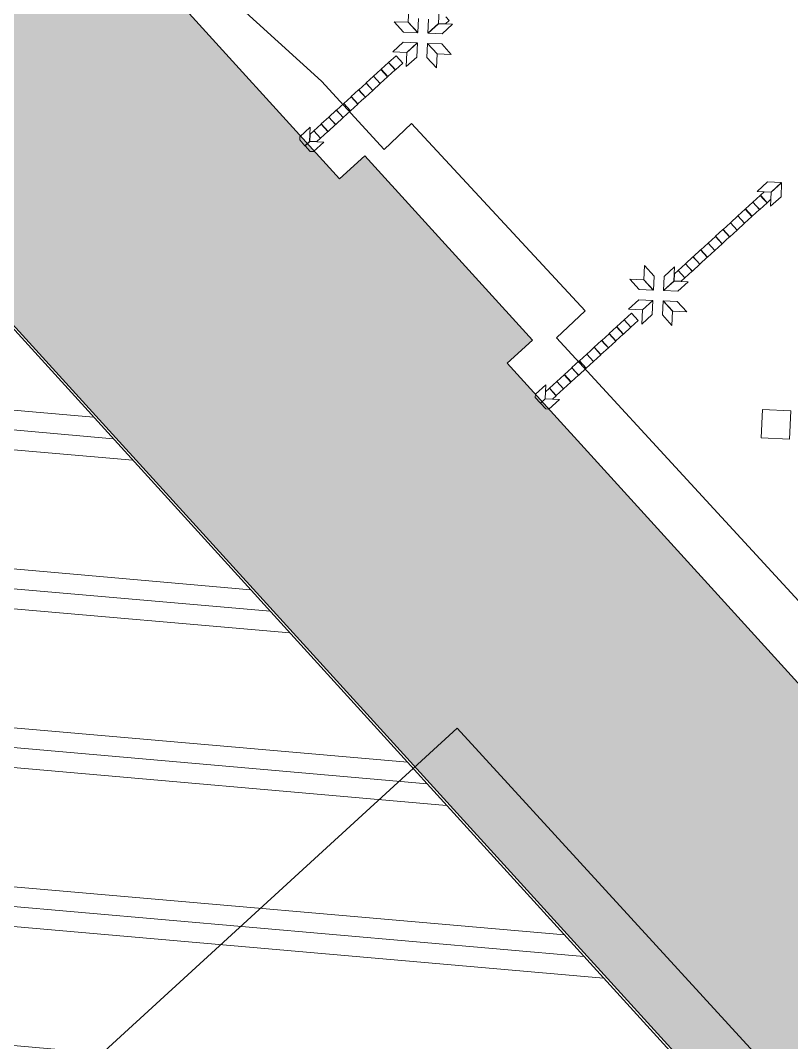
# Model space of a CAD drawing. Header units: inches. Extents: x 733725 to 1472938, y 4017711 to 8040520.
# Drawn here: x 734896.25 to 734927.18, y 4018762.06 to 4018803.07 of the extents above; entities that cross this region are included whole.
import ezdxf

# ---------------------------------------------------------------- set-up
doc = ezdxf.new("R2010")
doc.units = ezdxf.units.IN
doc.header["$MEASUREMENT"] = 0
for name, color, linetype, lineweight in [('H-HARAM2', 123, 'Continuous', 5), ('H-HARAM3', 123, 'Continuous', 5), ('H-MAFSALL', 31, 'Continuous', 13), ('VAZE-MOJOOD-IN', 252, 'Continuous', 0)]:
    doc.layers.add(name, color=color, linetype=linetype, lineweight=lineweight)
pattern_1 = [(354.99999998, (-0.961, 0.33), (0.553438968, 6.325836333), []), (354.99999998, (-0.892, 1.121), (0.553438968, 6.325836333), []), (354.99999998, (-0.823, 1.9117), (0.553438968, 6.325836333), [])]

msp = doc.modelspace()

# ---------------------------------------------------------------- hatches: boundary and pattern name
at = {"layer": 'H-HARAM2'}
h = msp.add_hatch(dxfattribs=at)
h.set_pattern_fill('PLAST', color=256, angle=-5, style=0)
h.set_pattern_definition(pattern_1)
h.paths.add_polyline_path([(735019.794, 4018741.325), (735014.551, 4018747.093), (735021.543, 4018753.45), (735004.057, 4018772.622), (734995.439, 4018782.162), (734988.285, 4018775.925), (734978.858, 4018786.294), (734935.662, 4018747.023), (734889.067, 4018798.274), (734873.228, 4018783.874), (734895.625, 4018759.239), (734882.53, 4018747.335), (734882.352, 4018747.308), (734874.34, 4018740.024), (734916.809, 4018693.311), (734911.616, 4018688.589), (734926.129, 4018672.625, 0.071252), (734927.376, 4018671.686), (734951.519, 4018693.635), (734958.677, 4018685.761)])
h = msp.add_hatch(dxfattribs=at)
h.set_pattern_fill('PLAST', color=256, angle=-5, style=0)
h.set_pattern_definition(pattern_1)
h.paths.add_polyline_path([(735019.794, 4018741.325), (735014.551, 4018747.093), (735021.543, 4018753.45), (735004.057, 4018772.622), (734995.439, 4018782.162), (734988.285, 4018775.925), (734978.858, 4018786.294), (734935.662, 4018747.023), (734889.067, 4018798.274), (734873.228, 4018783.874), (734895.625, 4018759.239), (734882.53, 4018747.335), (734882.352, 4018747.308), (734874.34, 4018740.024), (734916.809, 4018693.311), (734911.616, 4018688.589), (734926.129, 4018672.625, 0.071252), (734927.376, 4018671.686), (734951.519, 4018693.635), (734958.677, 4018685.761)])
at = {"layer": 'H-HARAM3'}
h = msp.add_hatch(color=256, dxfattribs=at)
h.paths.add_polyline_path([(734968.945, 4018904.57), (734970.969, 4018906.602), (734971.867, 4018905.737), (734973.578, 4018907.283), (734973.489, 4018907.38), (734973.506, 4018907.734), (734972.712, 4018908.607), (734972.812, 4018910.704), (734974.365, 4018912.117), (734976.463, 4018912.017), (734977.257, 4018911.143), (734977.61, 4018911.127), (734977.698, 4018911.029), (734979.304, 4018912.489), (734977.921, 4018914.01), (734980.191, 4018916.143), (735001.122, 4018893.12), (735002.874, 4018894.713), (735010.473, 4018886.354), (735008.722, 4018884.761), (735028.454, 4018863.056), (735048.071, 4018880.89), (735063.581, 4018863.83), (735004.903, 4018810.484), (735014.588, 4018799.831), (735011.331, 4018796.869), (734988.511, 4018776.123), (734978.826, 4018786.776), (734935.481, 4018747.37), (734870.425, 4018818.928), (734879.573, 4018827.244), (734878.38, 4018828.556), (734957.805, 4018900.702), (734963.758, 4018902.485), (734968.84, 4018904.697)])
h.paths.add_polyline_path([(734888.935, 4018827.611), (734888.538, 4018819.278), (734909.051, 4018796.714), (734910.063, 4018797.634), (734916.789, 4018790.236), (734915.777, 4018789.316), (734936.29, 4018766.753), (734944.623, 4018766.356), (734981.613, 4018799.985), (734980.02, 4018801.737), (734989.638, 4018810.48), (734991.23, 4018808.728), (735028.22, 4018842.357), (735028.617, 4018850.69), (735008.103, 4018873.253), (735007.091, 4018872.333), (735000.365, 4018879.731), (735001.377, 4018880.651), (734980.864, 4018903.215), (734972.531, 4018903.612), (734935.541, 4018869.983), (734937.134, 4018868.231), (734927.517, 4018859.488), (734925.924, 4018861.239)], flags=16)
h = msp.add_hatch(color=256, dxfattribs=at)
h.paths.add_polyline_path([(734968.945, 4018904.57), (734970.969, 4018906.602), (734971.867, 4018905.737), (734973.578, 4018907.283), (734973.489, 4018907.38), (734973.506, 4018907.734), (734972.712, 4018908.607), (734972.812, 4018910.704), (734974.365, 4018912.117), (734976.463, 4018912.017), (734977.257, 4018911.143), (734977.61, 4018911.127), (734977.698, 4018911.029), (734979.304, 4018912.489), (734977.921, 4018914.01), (734980.191, 4018916.143), (735001.122, 4018893.12), (735002.874, 4018894.713), (735010.473, 4018886.354), (735008.722, 4018884.761), (735028.454, 4018863.056), (735048.071, 4018880.89), (735063.581, 4018863.83), (735004.903, 4018810.484), (735014.588, 4018799.831), (735011.331, 4018796.869), (734988.511, 4018776.123), (734978.826, 4018786.776), (734935.481, 4018747.37), (734870.425, 4018818.928), (734879.573, 4018827.244), (734878.38, 4018828.556), (734957.805, 4018900.702), (734963.758, 4018902.485), (734968.84, 4018904.697)])
h.paths.add_polyline_path([(734888.935, 4018827.611), (734888.538, 4018819.278), (734909.051, 4018796.714), (734910.063, 4018797.634), (734916.789, 4018790.236), (734915.777, 4018789.316), (734936.29, 4018766.753), (734944.623, 4018766.356), (734981.613, 4018799.985), (734980.02, 4018801.737), (734989.638, 4018810.48), (734991.23, 4018808.728), (735028.22, 4018842.357), (735028.617, 4018850.69), (735008.103, 4018873.253), (735007.091, 4018872.333), (735000.365, 4018879.731), (735001.377, 4018880.651), (734980.864, 4018903.215), (734972.531, 4018903.612), (734935.541, 4018869.983), (734937.134, 4018868.231), (734927.517, 4018859.488), (734925.924, 4018861.239)], flags=16)
at = {"layer": 'H-MAFSALL'}
h = msp.add_hatch(dxfattribs=at)
h.set_pattern_fill('ANGLE', color=256, scale=0.3, angle=45, style=0)
h.set_pattern_definition([(44.999999983, (-0.0012, 0.0002), (-1.4817422595, 1.4817422604), [1.524, -0.5715]), (134.999999983, (-0.0012, 0.0002), (-1.4817422604, -1.4817422595), [1.524, -0.5715])])
edge = h.paths.add_edge_path(flags=16)
edge.add_arc((734483.445, 4019138.19), 8, -50, 310)
edge = h.paths.add_edge_path(flags=16)
edge.add_arc((735041.69, 4018744.78), 5, 130, 310)
edge.add_arc((735041.69, 4018744.78), 5, -50, 130)
edge = h.paths.add_edge_path(flags=16)
edge.add_arc((734929.449, 4018650.032), 10, 307.1029, 310)
edge.add_line((734935.877, 4018642.372), (734935.481, 4018642.057))
edge = h.paths.add_edge_path(flags=16)
edge.add_arc((734448.304, 4018988.959), 5, -50, 310)
edge = h.paths.add_edge_path(flags=16)
edge.add_arc((734929.449, 4018650.032), 10, -50, 310)
edge = h.paths.add_edge_path()
edge.add_line((734470.495, 4018819.804), (734535.003, 4018852.189))
edge.add_line((734535.003, 4018852.189), (734535.003, 4018852.189))
edge.add_line((734535.003, 4018852.189), (734572.914, 4018810.916))
edge.add_arc((734615.714, 4018815.067), 43, 185.5397, 259.5981)
edge.add_line((734607.95, 4018772.774), (734656.259, 4018720.181))
edge.add_line((734656.259, 4018720.181), (734681.017, 4018702.881))
edge.add_line((734681.017, 4018702.881), (734689.467, 4018687.669))
edge.add_line((734689.467, 4018687.669), (734694.857, 4018680.12))
edge.add_line((734694.857, 4018680.12), (734719.321, 4018651.346))
edge.add_line((734719.321, 4018651.346), (734735.321, 4018631.946))
edge.add_line((734735.321, 4018631.946), (734738.811, 4018624.304))
edge.add_line((734738.811, 4018624.304), (734748.26, 4018603.512))
edge.add_line((734748.26, 4018603.512), (734747.516, 4018601.656))
edge.add_arc((734785.506, 4018511.871), 97.491, 107.72929, 112.93457, ccw=False)
edge.add_arc((734656.551, 4018541.881), 117.492, 25.08126, 32.34036, ccw=False)
edge.add_line((734762.964, 4018591.686), (734809.18, 4018581.942))
edge.add_line((734809.18, 4018581.942), (734866.219, 4018571.729))
edge.add_line((734866.219, 4018571.729), (734867.898, 4018578.513))
edge.add_line((734867.898, 4018578.513), (734907.725, 4018615.005))
edge.add_line((734907.725, 4018615.005), (734912.431, 4018609.829))
edge.add_line((734912.431, 4018609.829), (734975.64, 4018667.103))
edge.add_line((734975.64, 4018667.103), (734970.981, 4018672.229))
edge.add_line((734970.981, 4018672.229), (735032.04, 4018727.74))
edge.add_line((735032.04, 4018727.74), (735037.306, 4018722.006))
edge.add_line((735037.306, 4018722.006), (735052.413, 4018735.663))
edge.add_line((735052.413, 4018735.663), (735059.338, 4018741.922))
edge.add_line((735059.338, 4018741.922), (735066.401, 4018748.341))
edge.add_line((735066.401, 4018748.341), (735061.106, 4018754.165))
edge.add_line((735061.106, 4018754.165), (735117.118, 4018805.091))
edge.add_line((735117.118, 4018805.091), (735104.817, 4018818.622))
edge.add_line((735104.817, 4018818.622), (734958.677, 4018685.762))
edge.add_line((734958.677, 4018685.762), (734951.519, 4018693.635))
edge.add_line((734951.519, 4018693.635), (734933.872, 4018677.591))
edge.add_line((734933.872, 4018677.591), (734905.385, 4018651.693))
edge.add_line((734905.385, 4018651.693), (734888.108, 4018635.985))
edge.add_line((734888.108, 4018635.985), (734892.767, 4018630.86))
edge.add_line((734892.767, 4018630.86), (734854.667, 4018596.221))
edge.add_line((734854.667, 4018596.221), (734784.293, 4018608.823))
edge.add_arc((734788.7, 4018633.431), 25, 217.1653, 259.8479, ccw=False)
edge.add_line((734768.777, 4018618.328), (734704.047, 4018703.715))
edge.add_line((734704.047, 4018703.715), (734708.534, 4018710.947))
edge.add_line((734708.534, 4018710.947), (734700.207, 4018716.114))
edge.add_line((734700.207, 4018716.114), (734704.039, 4018722.289))
edge.add_line((734704.039, 4018722.289), (734698.091, 4018725.98))
edge.add_line((734698.091, 4018725.98), (734702.273, 4018732.721))
edge.add_line((734702.273, 4018732.721), (734702.336, 4018732.679))
edge.add_arc((734708.117, 4018741.415), 10.475, 236.5024, 314.0512)
edge.add_line((734715.401, 4018733.886), (734717.159, 4018735.485))
edge.add_line((734717.159, 4018735.485), (734722.231, 4018740.095))
edge.add_line((734722.231, 4018740.095), (734720.065, 4018742.478))
edge.add_line((734720.065, 4018742.478), (734726.132, 4018747.994))
edge.add_line((734726.132, 4018747.994), (734719.41, 4018755.387))
edge.add_line((734719.41, 4018755.387), (734713.218, 4018749.758))
edge.add_line((734713.218, 4018749.758), (734710.291, 4018752.978))
edge.add_line((734710.291, 4018752.978), (734716.483, 4018758.607))
edge.add_line((734716.483, 4018758.607), (734709.759, 4018766.003))
edge.add_line((734709.759, 4018766.003), (734703.567, 4018760.373))
edge.add_line((734703.567, 4018760.373), (734700.64, 4018763.593))
edge.add_line((734700.64, 4018763.593), (734706.832, 4018769.222))
edge.add_line((734706.832, 4018769.222), (734700.111, 4018776.616))
edge.add_line((734700.111, 4018776.616), (734694.4, 4018771.424))
edge.add_line((734694.4, 4018771.424), (734692.234, 4018773.807))
edge.add_line((734692.234, 4018773.807), (734686.631, 4018768.713))
edge.add_line((734686.631, 4018768.713), (734683.931, 4018766.258))
edge.add_arc((734691.488, 4018755.604), 13.062, 125.3471, 234.1486)
edge.add_line((734683.838, 4018745.017), (734679.674, 4018738.306))
edge.add_line((734679.674, 4018738.306), (734673.726, 4018741.996))
edge.add_line((734673.726, 4018741.996), (734673.41, 4018741.491))
edge.add_line((734673.41, 4018741.491), (734673.274, 4018741.576))
edge.add_line((734673.274, 4018741.576), (734669.424, 4018735.372))
edge.add_line((734669.424, 4018735.372), (734662.891, 4018739.425))
edge.add_line((734662.891, 4018739.425), (734661.12, 4018740.524))
edge.add_line((734661.12, 4018740.524), (734662.269, 4018742.424))
edge.add_line((734662.269, 4018742.424), (734639.091, 4018767.919))
edge.add_line((734639.091, 4018767.919), (734644.863, 4018773.166))
edge.add_line((734644.863, 4018773.166), (734641.27, 4018777.117))
edge.add_line((734641.27, 4018777.117), (734635.499, 4018771.87))
edge.add_line((734635.499, 4018771.87), (734624.539, 4018783.924))
edge.add_line((734624.539, 4018783.924), (734623.801, 4018783.25))
edge.add_line((734623.801, 4018783.25), (734611.491, 4018796.79))
edge.add_line((734611.491, 4018796.79), (734615.969, 4018800.904))
edge.add_line((734615.969, 4018800.904), (734613.206, 4018803.943))
edge.add_line((734613.206, 4018803.943), (734611.359, 4018802.264))
edge.add_line((734611.359, 4018802.264), (734611.02, 4018802.637))
edge.add_line((734611.02, 4018802.637), (734608.08, 4018802.777))
edge.add_line((734608.08, 4018802.777), (734607.708, 4018802.438))
edge.add_line((734607.708, 4018802.438), (734600.959, 4018809.861))
edge.add_line((734600.959, 4018809.861), (734601.332, 4018810.2))
edge.add_line((734601.332, 4018810.2), (734601.471, 4018813.14))
edge.add_line((734601.471, 4018813.14), (734601.133, 4018813.512))
edge.add_line((734601.133, 4018813.512), (734602.98, 4018815.191))
edge.add_line((734602.98, 4018815.191), (734600.195, 4018818.254))
edge.add_line((734600.195, 4018818.254), (734595.696, 4018814.164))
edge.add_line((734595.696, 4018814.164), (734583.386, 4018827.704))
edge.add_line((734583.386, 4018827.704), (734584.128, 4018828.375))
edge.add_line((734584.128, 4018828.375), (734573.169, 4018840.43))
edge.add_line((734573.169, 4018840.43), (734578.94, 4018845.677))
edge.add_line((734578.94, 4018845.677), (734575.348, 4018849.628))
edge.add_line((734575.348, 4018849.628), (734569.576, 4018844.381))
edge.add_line((734569.576, 4018844.381), (734546.398, 4018869.875))
edge.add_line((734546.398, 4018869.875), (734544.397, 4018868.912))
edge.add_line((734544.397, 4018868.912), (734540.057, 4018877.668))
edge.add_line((734540.057, 4018877.668), (734546.599, 4018880.911))
edge.add_line((734546.599, 4018880.911), (734546.526, 4018881.057))
edge.add_line((734546.526, 4018881.057), (734547.06, 4018881.322))
edge.add_line((734547.06, 4018881.322), (734543.952, 4018887.593))
edge.add_line((734543.952, 4018887.593), (734551.028, 4018891.101))
edge.add_arc((734562.294, 4018897.711), 13.062, 210.4016, 319.2031)
edge.add_line((734572.182, 4018889.177), (734580.485, 4018896.725))
edge.add_line((734580.485, 4018896.725), (734578.319, 4018899.107))
edge.add_line((734578.319, 4018899.107), (734584.029, 4018904.299))
edge.add_line((734584.029, 4018904.299), (734577.183, 4018911.579))
edge.add_line((734577.183, 4018911.579), (734571.116, 4018906.063))
edge.add_line((734571.116, 4018906.063), (734568.189, 4018909.283))
edge.add_line((734568.189, 4018909.283), (734574.256, 4018914.799))
edge.add_line((734574.256, 4018914.799), (734567.532, 4018922.195))
edge.add_line((734567.532, 4018922.195), (734561.465, 4018916.679))
edge.add_line((734561.465, 4018916.679), (734558.538, 4018919.898))
edge.add_line((734558.538, 4018919.898), (734564.605, 4018925.414))
edge.add_line((734564.605, 4018925.414), (734558.008, 4018932.921))
edge.add_line((734558.008, 4018932.921), (734551.941, 4018927.405))
edge.add_line((734551.941, 4018927.405), (734549.774, 4018929.787))
edge.add_line((734549.774, 4018929.787), (734542.945, 4018923.578))
edge.add_arc((734549.637, 4018915.633), 10.388, 130.1084, 208.8482)
edge.add_line((734540.538, 4018910.621), (734533.43, 4018907.097))
edge.add_line((734533.43, 4018907.097), (734530.321, 4018913.369))
edge.add_line((734530.321, 4018913.369), (734523.81, 4018910.141))
edge.add_line((734523.81, 4018910.141), (734519.422, 4018918.991))
edge.add_line((734519.422, 4018918.991), (734518.414, 4018918.49))
edge.add_line((734518.414, 4018918.49), (734483.652, 4018963.612))
edge.add_line((734483.652, 4018963.612), (734466.216, 4018986.25))
edge.add_arc((734446.342, 4018986.524), 19.876, -0.7881, 95.2465)
edge.add_line((734444.525, 4019006.316), (734441.745, 4019010.015))
edge.add_arc((734457.733, 4019022.03), 20, 159.6381, 216.9245, ccw=False)
edge.add_line((734438.983, 4019028.989), (734449.624, 4019057.661))
edge.add_arc((734468.375, 4019050.702), 20, 132.2751, 159.6381, ccw=False)
edge.add_line((734454.921, 4019065.5), (734492.174, 4019099.369))
edge.add_line((734492.174, 4019099.369), (734492.352, 4019103.094))
edge.add_line((734492.352, 4019103.094), (734518.495, 4019128.91))
edge.add_line((734518.495, 4019128.91), (734515.932, 4019129.032))
edge.add_line((734515.932, 4019129.032), (734509.618, 4019135.985))
edge.add_line((734509.618, 4019135.985), (734510.13, 4019146.749))
edge.add_line((734510.13, 4019146.749), (734519.735, 4019155.04))
edge.add_line((734519.735, 4019155.04), (734521.152, 4019171.133))
edge.add_line((734521.152, 4019171.133), (734507.472, 4019199.486))
edge.add_line((734507.472, 4019199.486), (734476.686, 4019171.099))
edge.add_line((734476.686, 4019171.099), (734472.574, 4019167.308))
edge.add_line((734472.574, 4019167.308), (734466.913, 4019162.087))
edge.add_line((734466.913, 4019162.087), (734466.392, 4019149.251))
edge.add_line((734466.392, 4019149.251), (734473.058, 4019142.023))
edge.add_line((734473.058, 4019142.023), (734470.728, 4019136.003))
edge.add_line((734470.728, 4019136.003), (734468.209, 4019122.907))
edge.add_line((734468.209, 4019122.907), (734466.607, 4019104.847))
edge.add_line((734466.607, 4019104.847), (734464.67, 4019103.328))
edge.add_line((734464.67, 4019103.328), (734460.43, 4019099.47))
edge.add_line((734460.43, 4019099.47), (734439.912, 4019080.557))
edge.add_arc((734466.972, 4019051.099), 40, 132.5703, 159.9333)
edge.add_line((734429.4, 4019064.824), (734425.787, 4019054.932))
edge.add_arc((734492.611, 4019019.499), 75.638, 152.06563, 155.27115)
edge.add_line((734423.91, 4019051.14), (734418.436, 4019034.299))
edge.add_line((734418.436, 4019034.299), (734418.393, 4019032.833))
edge.add_arc((734464.107, 4019027.499), 46.024, 173.3446, 190.8662)
edge.add_arc((734458.101, 4019026.815), 40, 191.5252, 222.5703)
edge.add_line((734428.643, 4018999.755), (734431.55, 4018996.591))
edge.add_arc((734450.637, 4018990.594), 20.007, 162.5586, 282.582)
edge.add_line((734454.995, 4018971.068), (734472.935, 4018951.538))
edge.add_line((734472.935, 4018951.538), (734489.366, 4018933.651))
edge.add_line((734489.366, 4018933.651), (734498.083, 4018916.295))
edge.add_line((734498.083, 4018916.295), (734467.009, 4018900.695))
edge.add_line((734467.009, 4018900.695), (734457.734, 4018896.038))
edge.add_line((734457.734, 4018896.038), (734446.846, 4018890.572))
edge.add_line((734446.846, 4018890.572), (734436.474, 4018885.365))
edge.add_line((734436.474, 4018885.365), (734448.8, 4018875.981))
edge.add_line((734448.8, 4018875.981), (734461.775, 4018837.145))
edge.add_line((734461.775, 4018837.145), (734470.495, 4018819.804))

# ---------------------------------------------------------------- linework, layer by layer
at = {"layer": 'H-HARAM2'}
msp.add_lwpolyline([(734882.352, 4018747.308), (734874.34, 4018740.024), (734916.809, 4018693.311), (734911.616, 4018688.589), (734926.129, 4018672.625, 0.071252), (734927.376, 4018671.686), (734951.519, 4018693.635), (734958.677, 4018685.761), (735019.794, 4018741.325), (735019.794, 4018741.325), (735014.551, 4018747.093), (735021.543, 4018753.45), (735004.057, 4018772.622), (734995.439, 4018782.162), (734988.285, 4018775.925), (734978.858, 4018786.294), (734935.662, 4018747.023), (734889.067, 4018798.274), (734873.228, 4018783.874), (734895.625, 4018759.239), (734882.53, 4018747.335)], format="xyb", close=True, dxfattribs=at)
msp.add_lwpolyline([(734882.352, 4018747.308), (734874.34, 4018740.024), (734916.809, 4018693.311), (734911.616, 4018688.589), (734926.129, 4018672.625, 0.071252), (734927.376, 4018671.686), (734951.519, 4018693.635), (734958.677, 4018685.761), (735019.794, 4018741.325), (735019.794, 4018741.325), (735014.551, 4018747.093), (735021.543, 4018753.45), (735004.057, 4018772.622), (734995.439, 4018782.162), (734988.285, 4018775.925), (734978.858, 4018786.294), (734935.662, 4018747.023), (734889.067, 4018798.274), (734873.228, 4018783.874), (734895.625, 4018759.239), (734882.53, 4018747.335)], format="xyb", close=True, dxfattribs=at)
at = {"layer": 'H-HARAM3'}
for p, q in [((734911.806, 4018802.995), (734911.831, 4018803.56)), ((734911.806, 4018802.995), (734911.831, 4018803.56)), ((734913.014, 4018802.941), (734913.039, 4018803.507)), ((734913.014, 4018802.941), (734913.039, 4018803.507)), ((734911.238, 4018803.017), (734911.62, 4018802.6)), ((734911.803, 4018802.992), (734911.238, 4018803.017)), ((734911.803, 4018802.992), (734911.238, 4018803.017)), ((734911.238, 4018803.017), (734911.62, 4018802.6)), ((734912.185, 4018802.575), (734911.803, 4018802.992)), ((734912.185, 4018802.575), (734911.803, 4018802.992)), ((734912.188, 4018802.578), (734911.806, 4018802.995)), ((734912.188, 4018802.578), (734911.806, 4018802.995)), ((734912.213, 4018803.143), (734912.188, 4018802.578)), ((734912.213, 4018803.143), (734912.188, 4018802.578)), ((734912.621, 4018803.125), (734912.596, 4018802.56)), ((734912.621, 4018803.125), (734912.596, 4018802.56)), ((734913.018, 4018802.942), (734913.031, 4018803.225)), ((734913.018, 4018802.942), (734913.031, 4018803.225)), ((734913.45, 4018803.066), (734913.301, 4018802.93)), ((734913.45, 4018803.066), (734913.301, 4018802.93)), ((734913.315, 4018803.214), (734913.45, 4018803.066)), ((734913.315, 4018803.214), (734913.45, 4018803.066)), ((734911.62, 4018802.6), (734912.185, 4018802.575)), ((734911.62, 4018802.6), (734912.185, 4018802.575)), ((734912.596, 4018802.56), (734913.014, 4018802.941)), ((734912.596, 4018802.56), (734913.014, 4018802.941)), ((734912.599, 4018802.556), (734913.017, 4018802.938)), ((734912.599, 4018802.556), (734913.017, 4018802.938)), ((734913.164, 4018802.531), (734912.599, 4018802.556)), ((734913.164, 4018802.531), (734912.599, 4018802.556)), ((734913.017, 4018802.938), (734913.582, 4018802.913)), ((734913.017, 4018802.938), (734913.582, 4018802.913)), ((734913.301, 4018802.93), (734913.018, 4018802.942)), ((734913.301, 4018802.93), (734913.018, 4018802.942)), ((734913.582, 4018802.913), (734913.164, 4018802.531)), ((734913.582, 4018802.913), (734913.164, 4018802.531)), ((734911.184, 4018801.81), (734911.601, 4018802.192)), ((734911.184, 4018801.81), (734911.601, 4018802.192)), ((734911.601, 4018802.192), (734912.166, 4018802.166)), ((734911.601, 4018802.192), (734912.166, 4018802.166)), ((734912.166, 4018802.166), (734911.749, 4018801.785)), ((734912.166, 4018802.166), (734911.749, 4018801.785)), ((734912.169, 4018802.163), (734911.752, 4018801.781)), ((734912.169, 4018802.163), (734911.752, 4018801.781)), ((734912.144, 4018801.598), (734912.169, 4018802.163)), ((734912.144, 4018801.598), (734912.169, 4018802.163)), ((734912.553, 4018801.58), (734912.578, 4018802.145)), ((734912.553, 4018801.58), (734912.578, 4018802.145)), ((734912.578, 4018802.145), (734912.96, 4018801.728)), ((734912.578, 4018802.145), (734912.96, 4018801.728)), ((734913.146, 4018802.123), (734912.581, 4018802.148)), ((734912.581, 4018802.148), (734912.963, 4018801.731)), ((734912.581, 4018802.148), (734912.963, 4018801.731)), ((734913.146, 4018802.123), (734912.581, 4018802.148)), ((734911.749, 4018801.785), (734911.184, 4018801.81)), ((734911.749, 4018801.785), (734911.184, 4018801.81)), ((734911.752, 4018801.781), (734911.727, 4018801.216)), ((734911.752, 4018801.781), (734911.727, 4018801.216)), ((734912.96, 4018801.728), (734912.935, 4018801.163)), ((734912.96, 4018801.728), (734912.935, 4018801.163)), ((734912.963, 4018801.731), (734913.528, 4018801.705)), ((734912.963, 4018801.731), (734913.528, 4018801.705)), ((734913.528, 4018801.705), (734913.146, 4018802.123)), ((734913.528, 4018801.705), (734913.146, 4018802.123)), ((734910.719, 4018801.111), (734911.014, 4018801.381)), ((734910.719, 4018801.111), (734911.014, 4018801.381)), ((734911.014, 4018801.381), (734911.149, 4018801.233)), ((734911.014, 4018801.381), (734911.149, 4018801.233)), ((734911.018, 4018801.384), (734911.313, 4018801.654)), ((734911.018, 4018801.384), (734911.313, 4018801.654)), ((734911.153, 4018801.236), (734911.018, 4018801.384)), ((734911.153, 4018801.236), (734911.018, 4018801.384)), ((734911.583, 4018801.358), (734911.288, 4018801.088)), ((734911.583, 4018801.358), (734911.288, 4018801.088)), ((734911.313, 4018801.654), (734911.448, 4018801.506)), ((734911.313, 4018801.654), (734911.448, 4018801.506)), ((734911.448, 4018801.506), (734911.583, 4018801.358)), ((734911.448, 4018801.506), (734911.583, 4018801.358)), ((734911.727, 4018801.216), (734912.144, 4018801.598)), ((734911.727, 4018801.216), (734912.144, 4018801.598)), ((734912.935, 4018801.163), (734912.553, 4018801.58)), ((734912.935, 4018801.163), (734912.553, 4018801.58)), ((734910.413, 4018800.83), (734910.708, 4018801.1)), ((734910.413, 4018800.83), (734910.708, 4018801.1)), ((734910.708, 4018801.1), (734910.843, 4018800.953)), ((734910.708, 4018801.1), (734910.843, 4018800.953)), ((734910.854, 4018800.963), (734910.719, 4018801.111)), ((734910.854, 4018800.963), (734910.719, 4018801.111)), ((734910.843, 4018800.953), (734910.978, 4018800.805)), ((734910.843, 4018800.953), (734910.978, 4018800.805)), ((734910.989, 4018800.815), (734910.854, 4018800.963)), ((734910.989, 4018800.815), (734910.854, 4018800.963)), ((734911.284, 4018801.085), (734910.989, 4018800.815)), ((734911.284, 4018801.085), (734910.989, 4018800.815)), ((734911.149, 4018801.233), (734911.284, 4018801.085)), ((734911.149, 4018801.233), (734911.284, 4018801.085)), ((734911.288, 4018801.088), (734911.153, 4018801.236)), ((734911.288, 4018801.088), (734911.153, 4018801.236)), ((734909.816, 4018800.285), (734910.111, 4018800.555)), ((734909.816, 4018800.285), (734910.111, 4018800.555)), ((734910.111, 4018800.555), (734910.246, 4018800.407)), ((734910.111, 4018800.555), (734910.246, 4018800.407)), ((734910.115, 4018800.558), (734910.41, 4018800.828)), ((734910.115, 4018800.558), (734910.41, 4018800.828)), ((734910.25, 4018800.41), (734910.115, 4018800.558)), ((734910.25, 4018800.41), (734910.115, 4018800.558)), ((734910.68, 4018800.532), (734910.385, 4018800.262)), ((734910.68, 4018800.532), (734910.385, 4018800.262)), ((734910.41, 4018800.828), (734910.545, 4018800.68)), ((734910.41, 4018800.828), (734910.545, 4018800.68)), ((734910.548, 4018800.683), (734910.413, 4018800.83)), ((734910.548, 4018800.683), (734910.413, 4018800.83)), ((734910.545, 4018800.68), (734910.68, 4018800.532)), ((734910.545, 4018800.68), (734910.68, 4018800.532)), ((734910.683, 4018800.535), (734910.548, 4018800.683)), ((734910.683, 4018800.535), (734910.548, 4018800.683)), ((734910.978, 4018800.805), (734910.683, 4018800.535)), ((734910.978, 4018800.805), (734910.683, 4018800.535)), ((734909.518, 4018800.012), (734909.665, 4018800.147)), ((734909.518, 4018800.012), (734909.665, 4018800.147)), ((734909.665, 4018800.147), (734909.813, 4018800.282)), ((734909.665, 4018800.147), (734909.813, 4018800.282)), ((734909.813, 4018800.282), (734909.948, 4018800.134)), ((734909.813, 4018800.282), (734909.948, 4018800.134)), ((734909.951, 4018800.137), (734909.816, 4018800.285)), ((734909.951, 4018800.137), (734909.816, 4018800.285)), ((734909.948, 4018800.134), (734910.083, 4018799.986)), ((734909.948, 4018800.134), (734910.083, 4018799.986)), ((734910.086, 4018799.989), (734909.951, 4018800.137)), ((734910.086, 4018799.989), (734909.951, 4018800.137)), ((734910.381, 4018800.259), (734910.086, 4018799.989)), ((734910.381, 4018800.259), (734910.086, 4018799.989)), ((734910.246, 4018800.407), (734910.381, 4018800.259)), ((734910.246, 4018800.407), (734910.381, 4018800.259)), ((734910.385, 4018800.262), (734910.25, 4018800.41)), ((734910.385, 4018800.262), (734910.25, 4018800.41)), ((734908.921, 4018799.466), (734909.216, 4018799.736)), ((734908.921, 4018799.466), (734909.216, 4018799.736)), ((734909.216, 4018799.736), (734909.351, 4018799.588)), ((734909.216, 4018799.736), (734909.351, 4018799.588)), ((734909.219, 4018799.739), (734909.515, 4018800.009)), ((734909.219, 4018799.739), (734909.515, 4018800.009)), ((734909.354, 4018799.591), (734909.219, 4018799.739)), ((734909.354, 4018799.591), (734909.219, 4018799.739)), ((734909.785, 4018799.714), (734909.489, 4018799.444)), ((734909.785, 4018799.714), (734909.489, 4018799.444)), ((734909.515, 4018800.009), (734909.65, 4018799.861)), ((734909.515, 4018800.009), (734909.65, 4018799.861)), ((734909.653, 4018799.864), (734909.518, 4018800.012)), ((734909.653, 4018799.864), (734909.518, 4018800.012)), ((734909.65, 4018799.861), (734909.785, 4018799.714)), ((734909.65, 4018799.861), (734909.785, 4018799.714)), ((734909.788, 4018799.716), (734909.653, 4018799.864)), ((734909.788, 4018799.716), (734909.653, 4018799.864)), ((734909.935, 4018799.851), (734909.788, 4018799.716)), ((734909.935, 4018799.851), (734909.788, 4018799.716)), ((734910.083, 4018799.986), (734909.935, 4018799.851)), ((734910.083, 4018799.986), (734909.935, 4018799.851)), ((734908.623, 4018799.193), (734908.918, 4018799.463)), ((734908.623, 4018799.193), (734908.918, 4018799.463)), ((734908.918, 4018799.463), (734909.053, 4018799.315)), ((734908.918, 4018799.463), (734909.053, 4018799.315)), ((734909.056, 4018799.318), (734908.921, 4018799.466)), ((734909.056, 4018799.318), (734908.921, 4018799.466)), ((734909.053, 4018799.315), (734909.188, 4018799.168)), ((734909.053, 4018799.315), (734909.188, 4018799.168)), ((734909.191, 4018799.171), (734909.056, 4018799.318)), ((734909.191, 4018799.171), (734909.056, 4018799.318)), ((734909.486, 4018799.441), (734909.191, 4018799.171)), ((734909.486, 4018799.441), (734909.191, 4018799.171)), ((734909.351, 4018799.588), (734909.486, 4018799.441)), ((734909.351, 4018799.588), (734909.486, 4018799.441)), ((734909.489, 4018799.444), (734909.354, 4018799.591)), ((734909.489, 4018799.444), (734909.354, 4018799.591)), ((734908.018, 4018798.64), (734908.313, 4018798.91)), ((734908.018, 4018798.64), (734908.313, 4018798.91)), ((734908.313, 4018798.91), (734908.448, 4018798.762)), ((734908.313, 4018798.91), (734908.448, 4018798.762)), ((734908.317, 4018798.913), (734908.612, 4018799.183)), ((734908.317, 4018798.913), (734908.612, 4018799.183)), ((734908.451, 4018798.765), (734908.317, 4018798.913)), ((734908.451, 4018798.765), (734908.317, 4018798.913)), ((734908.882, 4018798.887), (734908.586, 4018798.617)), ((734908.882, 4018798.887), (734908.586, 4018798.617)), ((734908.612, 4018799.183), (734908.747, 4018799.035)), ((734908.612, 4018799.183), (734908.747, 4018799.035)), ((734908.758, 4018799.045), (734908.623, 4018799.193)), ((734908.758, 4018799.045), (734908.623, 4018799.193)), ((734908.747, 4018799.035), (734908.882, 4018798.887)), ((734908.747, 4018799.035), (734908.882, 4018798.887)), ((734908.893, 4018798.898), (734908.758, 4018799.045)), ((734908.893, 4018798.898), (734908.758, 4018799.045)), ((734909.188, 4018799.168), (734908.893, 4018798.898)), ((734909.188, 4018799.168), (734908.893, 4018798.898)), ((734907.457, 4018798.4), (734907.874, 4018798.782)), ((734907.457, 4018798.4), (734907.874, 4018798.782)), ((734907.874, 4018798.782), (734907.849, 4018798.217)), ((734907.874, 4018798.782), (734907.849, 4018798.217)), ((734907.866, 4018798.5), (734907.853, 4018798.218)), ((734907.866, 4018798.5), (734907.853, 4018798.218)), ((734908.015, 4018798.637), (734907.866, 4018798.5)), ((734908.015, 4018798.637), (734907.866, 4018798.5)), ((734908.15, 4018798.489), (734908.015, 4018798.637)), ((734908.15, 4018798.489), (734908.015, 4018798.637)), ((734908.153, 4018798.492), (734908.018, 4018798.64)), ((734908.153, 4018798.492), (734908.018, 4018798.64)), ((734908.285, 4018798.342), (734908.15, 4018798.489)), ((734908.285, 4018798.342), (734908.15, 4018798.489)), ((734908.288, 4018798.345), (734908.153, 4018798.492)), ((734908.288, 4018798.345), (734908.153, 4018798.492)), ((734908.583, 4018798.615), (734908.288, 4018798.345)), ((734908.583, 4018798.615), (734908.288, 4018798.345)), ((734908.448, 4018798.762), (734908.583, 4018798.615)), ((734908.448, 4018798.762), (734908.583, 4018798.615)), ((734908.586, 4018798.617), (734908.451, 4018798.765)), ((734908.586, 4018798.617), (734908.451, 4018798.765)), ((734907.451, 4018798.271), (734907.457, 4018798.4)), ((734907.451, 4018798.271), (734907.457, 4018798.4)), ((734907.659, 4018798.043), (734907.451, 4018798.271)), ((734907.659, 4018798.043), (734907.451, 4018798.271)), ((734907.849, 4018798.217), (734907.659, 4018798.043)), ((734907.849, 4018798.217), (734907.659, 4018798.043)), ((734907.662, 4018798.04), (734907.852, 4018798.213)), ((734907.662, 4018798.04), (734907.852, 4018798.213)), ((734907.871, 4018797.812), (734907.662, 4018798.04)), ((734907.871, 4018797.812), (734907.662, 4018798.04)), ((734907.852, 4018798.213), (734908.417, 4018798.188)), ((734907.852, 4018798.213), (734908.417, 4018798.188)), ((734907.853, 4018798.218), (734908.136, 4018798.205)), ((734907.853, 4018798.218), (734908.136, 4018798.205)), ((734908.417, 4018798.188), (734907.999, 4018797.806)), ((734908.417, 4018798.188), (734907.999, 4018797.806)), ((734908.136, 4018798.205), (734908.285, 4018798.342)), ((734908.136, 4018798.205), (734908.285, 4018798.342)), ((734907.999, 4018797.806), (734907.871, 4018797.812)), ((734907.999, 4018797.806), (734907.871, 4018797.812)), ((734925.798, 4018796.205), (734926.216, 4018796.587)), ((734925.798, 4018796.205), (734926.216, 4018796.587)), ((734926.216, 4018796.587), (734926.781, 4018796.561)), ((734926.216, 4018796.587), (734926.781, 4018796.561)), ((734926.781, 4018796.561), (734926.364, 4018796.18)), ((734926.781, 4018796.561), (734926.364, 4018796.18)), ((734926.784, 4018796.558), (734926.367, 4018796.176)), ((734926.784, 4018796.558), (734926.367, 4018796.176)), ((734926.759, 4018795.993), (734926.784, 4018796.558)), ((734926.759, 4018795.993), (734926.784, 4018796.558)), ((734925.632, 4018795.779), (734925.927, 4018796.049)), ((734925.632, 4018795.779), (734925.927, 4018796.049)), ((734926.364, 4018796.18), (734925.798, 4018796.205)), ((734926.364, 4018796.18), (734925.798, 4018796.205)), ((734925.927, 4018796.049), (734926.062, 4018795.901)), ((734925.927, 4018796.049), (734926.062, 4018795.901)), ((734925.93, 4018796.051), (734926.08, 4018796.188)), ((734925.93, 4018796.051), (734926.08, 4018796.188)), ((734926.065, 4018795.904), (734925.93, 4018796.051)), ((734926.065, 4018795.904), (734925.93, 4018796.051)), ((734926.08, 4018796.188), (734926.362, 4018796.175)), ((734926.08, 4018796.188), (734926.362, 4018796.175)), ((734926.367, 4018796.176), (734926.341, 4018795.611)), ((734926.367, 4018796.176), (734926.341, 4018795.611)), ((734926.341, 4018795.611), (734926.759, 4018795.993)), ((734926.341, 4018795.611), (734926.759, 4018795.993)), ((734926.362, 4018796.175), (734926.35, 4018795.893)), ((734926.362, 4018796.175), (734926.35, 4018795.893)), ((734925.334, 4018795.506), (734925.629, 4018795.776)), ((734925.334, 4018795.506), (734925.629, 4018795.776)), ((734925.629, 4018795.776), (734925.764, 4018795.628)), ((734925.629, 4018795.776), (734925.764, 4018795.628)), ((734925.767, 4018795.631), (734925.632, 4018795.779)), ((734925.767, 4018795.631), (734925.632, 4018795.779)), ((734925.764, 4018795.628), (734925.899, 4018795.48)), ((734925.764, 4018795.628), (734925.899, 4018795.48)), ((734925.902, 4018795.483), (734925.767, 4018795.631)), ((734925.902, 4018795.483), (734925.767, 4018795.631)), ((734926.197, 4018795.753), (734925.902, 4018795.483)), ((734926.197, 4018795.753), (734925.902, 4018795.483)), ((734926.062, 4018795.901), (734926.197, 4018795.753)), ((734926.062, 4018795.901), (734926.197, 4018795.753)), ((734926.2, 4018795.756), (734926.065, 4018795.904)), ((734926.2, 4018795.756), (734926.065, 4018795.904)), ((734926.35, 4018795.893), (734926.2, 4018795.756)), ((734926.35, 4018795.893), (734926.2, 4018795.756)), ((734924.729, 4018794.952), (734925.024, 4018795.222)), ((734924.729, 4018794.952), (734925.024, 4018795.222)), ((734925.024, 4018795.222), (734925.159, 4018795.075)), ((734925.024, 4018795.222), (734925.159, 4018795.075)), ((734925.028, 4018795.225), (734925.323, 4018795.495)), ((734925.028, 4018795.225), (734925.323, 4018795.495)), ((734925.163, 4018795.078), (734925.028, 4018795.225)), ((734925.163, 4018795.078), (734925.028, 4018795.225)), ((734925.593, 4018795.2), (734925.298, 4018794.93)), ((734925.593, 4018795.2), (734925.298, 4018794.93)), ((734925.323, 4018795.495), (734925.458, 4018795.348)), ((734925.323, 4018795.495), (734925.458, 4018795.348)), ((734925.469, 4018795.358), (734925.334, 4018795.506)), ((734925.469, 4018795.358), (734925.334, 4018795.506)), ((734925.458, 4018795.348), (734925.593, 4018795.2)), ((734925.458, 4018795.348), (734925.593, 4018795.2)), ((734925.604, 4018795.21), (734925.469, 4018795.358)), ((734925.604, 4018795.21), (734925.469, 4018795.358)), ((734925.899, 4018795.48), (734925.604, 4018795.21)), ((734925.899, 4018795.48), (734925.604, 4018795.21)), ((734924.431, 4018794.68), (734924.726, 4018794.95)), ((734924.431, 4018794.68), (734924.726, 4018794.95)), ((734924.726, 4018794.95), (734924.861, 4018794.802)), ((734924.726, 4018794.95), (734924.861, 4018794.802)), ((734924.864, 4018794.805), (734924.729, 4018794.952)), ((734924.864, 4018794.805), (734924.729, 4018794.952)), ((734924.861, 4018794.802), (734924.996, 4018794.654)), ((734924.861, 4018794.802), (734924.996, 4018794.654)), ((734924.999, 4018794.657), (734924.864, 4018794.805)), ((734924.999, 4018794.657), (734924.864, 4018794.805)), ((734925.294, 4018794.927), (734924.999, 4018794.657)), ((734925.294, 4018794.927), (734924.999, 4018794.657)), ((734925.159, 4018795.075), (734925.294, 4018794.927)), ((734925.159, 4018795.075), (734925.294, 4018794.927)), ((734925.298, 4018794.93), (734925.163, 4018795.078)), ((734925.298, 4018794.93), (734925.163, 4018795.078)), ((734923.834, 4018794.134), (734924.129, 4018794.404)), ((734923.834, 4018794.134), (734924.129, 4018794.404)), ((734924.129, 4018794.404), (734924.264, 4018794.256)), ((734924.129, 4018794.404), (734924.264, 4018794.256)), ((734924.132, 4018794.407), (734924.28, 4018794.542)), ((734924.132, 4018794.407), (734924.28, 4018794.542)), ((734924.267, 4018794.259), (734924.132, 4018794.407)), ((734924.267, 4018794.259), (734924.132, 4018794.407)), ((734924.28, 4018794.542), (734924.427, 4018794.677)), ((734924.28, 4018794.542), (734924.427, 4018794.677)), ((734924.427, 4018794.677), (734924.562, 4018794.529)), ((734924.427, 4018794.677), (734924.562, 4018794.529)), ((734924.566, 4018794.532), (734924.431, 4018794.68)), ((734924.566, 4018794.532), (734924.431, 4018794.68)), ((734924.697, 4018794.381), (734924.55, 4018794.246)), ((734924.697, 4018794.381), (734924.55, 4018794.246)), ((734924.562, 4018794.529), (734924.697, 4018794.381)), ((734924.562, 4018794.529), (734924.697, 4018794.381)), ((734924.701, 4018794.384), (734924.566, 4018794.532)), ((734924.701, 4018794.384), (734924.566, 4018794.532)), ((734924.996, 4018794.654), (734924.701, 4018794.384)), ((734924.996, 4018794.654), (734924.701, 4018794.384)), ((734923.536, 4018793.861), (734923.831, 4018794.131)), ((734923.536, 4018793.861), (734923.831, 4018794.131)), ((734923.831, 4018794.131), (734923.966, 4018793.983)), ((734923.831, 4018794.131), (734923.966, 4018793.983)), ((734923.969, 4018793.986), (734923.834, 4018794.134)), ((734923.969, 4018793.986), (734923.834, 4018794.134)), ((734923.966, 4018793.983), (734924.101, 4018793.836)), ((734923.966, 4018793.983), (734924.101, 4018793.836)), ((734924.104, 4018793.838), (734923.969, 4018793.986)), ((734924.104, 4018793.838), (734923.969, 4018793.986)), ((734924.399, 4018794.108), (734924.104, 4018793.838)), ((734924.399, 4018794.108), (734924.104, 4018793.838)), ((734924.264, 4018794.256), (734924.399, 4018794.108)), ((734924.264, 4018794.256), (734924.399, 4018794.108)), ((734924.402, 4018794.111), (734924.267, 4018794.259)), ((734924.402, 4018794.111), (734924.267, 4018794.259)), ((734924.55, 4018794.246), (734924.402, 4018794.111)), ((734924.55, 4018794.246), (734924.402, 4018794.111)), ((734922.931, 4018793.308), (734923.226, 4018793.578)), ((734922.931, 4018793.308), (734923.226, 4018793.578)), ((734923.226, 4018793.578), (734923.361, 4018793.43)), ((734923.226, 4018793.578), (734923.361, 4018793.43)), ((734923.237, 4018793.588), (734923.532, 4018793.858)), ((734923.237, 4018793.588), (734923.532, 4018793.858)), ((734923.372, 4018793.44), (734923.237, 4018793.588)), ((734923.372, 4018793.44), (734923.237, 4018793.588)), ((734923.802, 4018793.563), (734923.507, 4018793.293)), ((734923.802, 4018793.563), (734923.507, 4018793.293)), ((734923.532, 4018793.858), (734923.667, 4018793.71)), ((734923.532, 4018793.858), (734923.667, 4018793.71)), ((734923.671, 4018793.713), (734923.536, 4018793.861)), ((734923.671, 4018793.713), (734923.536, 4018793.861)), ((734923.667, 4018793.71), (734923.802, 4018793.563)), ((734923.667, 4018793.71), (734923.802, 4018793.563)), ((734923.806, 4018793.566), (734923.671, 4018793.713)), ((734923.806, 4018793.566), (734923.671, 4018793.713)), ((734924.101, 4018793.836), (734923.806, 4018793.566)), ((734924.101, 4018793.836), (734923.806, 4018793.566)), ((734921.256, 4018792.665), (734921.281, 4018793.231)), ((734921.256, 4018792.665), (734921.281, 4018793.231)), ((734921.281, 4018793.231), (734921.663, 4018792.813)), ((734921.281, 4018793.231), (734921.663, 4018792.813)), ((734922.488, 4018793.177), (734922.071, 4018792.795)), ((734922.488, 4018793.177), (734922.071, 4018792.795)), ((734922.463, 4018792.612), (734922.488, 4018793.177)), ((734922.463, 4018792.612), (734922.488, 4018793.177)), ((734922.633, 4018793.035), (734922.928, 4018793.305)), ((734922.633, 4018793.035), (734922.928, 4018793.305)), ((734922.928, 4018793.305), (734923.063, 4018793.157)), ((734922.928, 4018793.305), (734923.063, 4018793.157)), ((734923.066, 4018793.16), (734922.931, 4018793.308)), ((734923.066, 4018793.16), (734922.931, 4018793.308)), ((734923.063, 4018793.157), (734923.198, 4018793.009)), ((734923.063, 4018793.157), (734923.198, 4018793.009)), ((734923.201, 4018793.012), (734923.066, 4018793.16)), ((734923.201, 4018793.012), (734923.066, 4018793.16)), ((734923.496, 4018793.282), (734923.201, 4018793.012)), ((734923.496, 4018793.282), (734923.201, 4018793.012)), ((734923.361, 4018793.43), (734923.496, 4018793.282)), ((734923.361, 4018793.43), (734923.496, 4018793.282)), ((734923.507, 4018793.293), (734923.372, 4018793.44)), ((734923.507, 4018793.293), (734923.372, 4018793.44)), ((734921.663, 4018792.813), (734921.637, 4018792.248)), ((734921.663, 4018792.813), (734921.637, 4018792.248)), ((734922.071, 4018792.795), (734922.046, 4018792.23)), ((734922.071, 4018792.795), (734922.046, 4018792.23)), ((734922.48, 4018792.895), (734922.468, 4018792.613)), ((734922.48, 4018792.895), (734922.468, 4018792.613)), ((734922.629, 4018793.032), (734922.48, 4018792.895)), ((734922.629, 4018793.032), (734922.48, 4018792.895)), ((734922.764, 4018792.884), (734922.629, 4018793.032)), ((734922.764, 4018792.884), (734922.629, 4018793.032)), ((734922.768, 4018792.887), (734922.633, 4018793.035)), ((734922.768, 4018792.887), (734922.633, 4018793.035)), ((734922.75, 4018792.6), (734922.899, 4018792.737)), ((734922.75, 4018792.6), (734922.899, 4018792.737)), ((734922.899, 4018792.737), (734922.764, 4018792.884)), ((734922.899, 4018792.737), (734922.764, 4018792.884)), ((734922.903, 4018792.739), (734922.768, 4018792.887)), ((734922.903, 4018792.739), (734922.768, 4018792.887)), ((734923.198, 4018793.009), (734922.903, 4018792.739)), ((734923.198, 4018793.009), (734922.903, 4018792.739)), ((734920.687, 4018792.688), (734921.069, 4018792.27)), ((734921.252, 4018792.662), (734920.687, 4018792.688)), ((734920.687, 4018792.688), (734921.069, 4018792.27)), ((734921.252, 4018792.662), (734920.687, 4018792.688)), ((734921.634, 4018792.245), (734921.252, 4018792.662)), ((734921.634, 4018792.245), (734921.252, 4018792.662)), ((734921.637, 4018792.248), (734921.256, 4018792.665)), ((734921.637, 4018792.248), (734921.256, 4018792.665)), ((734922.046, 4018792.23), (734922.463, 4018792.612)), ((734922.046, 4018792.23), (734922.463, 4018792.612)), ((734922.049, 4018792.227), (734922.466, 4018792.608)), ((734922.049, 4018792.227), (734922.466, 4018792.608)), ((734922.466, 4018792.608), (734923.031, 4018792.583)), ((734922.466, 4018792.608), (734923.031, 4018792.583)), ((734922.468, 4018792.613), (734922.75, 4018792.6)), ((734922.468, 4018792.613), (734922.75, 4018792.6)), ((734923.031, 4018792.583), (734922.614, 4018792.201)), ((734923.031, 4018792.583), (734922.614, 4018792.201)), ((734921.069, 4018792.27), (734921.634, 4018792.245)), ((734921.069, 4018792.27), (734921.634, 4018792.245)), ((734922.614, 4018792.201), (734922.049, 4018792.227)), ((734922.614, 4018792.201), (734922.049, 4018792.227)), ((734920.634, 4018791.48), (734921.051, 4018791.862)), ((734920.634, 4018791.48), (734921.051, 4018791.862)), ((734921.199, 4018791.455), (734920.634, 4018791.48)), ((734921.199, 4018791.455), (734920.634, 4018791.48)), ((734921.051, 4018791.862), (734921.616, 4018791.837)), ((734921.051, 4018791.862), (734921.616, 4018791.837)), ((734921.616, 4018791.837), (734921.199, 4018791.455)), ((734921.616, 4018791.837), (734921.199, 4018791.455)), ((734921.619, 4018791.833), (734921.202, 4018791.452)), ((734921.619, 4018791.833), (734921.202, 4018791.452)), ((734921.594, 4018791.268), (734921.619, 4018791.833)), ((734921.594, 4018791.268), (734921.619, 4018791.833)), ((734922.002, 4018791.25), (734922.027, 4018791.815)), ((734922.002, 4018791.25), (734922.027, 4018791.815)), ((734922.027, 4018791.815), (734922.409, 4018791.398)), ((734922.027, 4018791.815), (734922.409, 4018791.398)), ((734922.596, 4018791.793), (734922.031, 4018791.818)), ((734922.031, 4018791.818), (734922.413, 4018791.401)), ((734922.596, 4018791.793), (734922.031, 4018791.818)), ((734922.031, 4018791.818), (734922.413, 4018791.401)), ((734922.978, 4018791.376), (734922.596, 4018791.793)), ((734922.978, 4018791.376), (734922.596, 4018791.793)), ((734920.762, 4018791.324), (734920.467, 4018791.054)), ((734920.762, 4018791.324), (734920.467, 4018791.054)), ((734920.897, 4018791.176), (734920.762, 4018791.324)), ((734920.897, 4018791.176), (734920.762, 4018791.324)), ((734921.032, 4018791.029), (734920.897, 4018791.176)), ((734921.032, 4018791.029), (734920.897, 4018791.176)), ((734921.202, 4018791.452), (734921.177, 4018790.886)), ((734921.202, 4018791.452), (734921.177, 4018790.886)), ((734921.177, 4018790.886), (734921.594, 4018791.268)), ((734921.177, 4018790.886), (734921.594, 4018791.268)), ((734922.384, 4018790.833), (734922.002, 4018791.25)), ((734922.384, 4018790.833), (734922.002, 4018791.25)), ((734922.409, 4018791.398), (734922.384, 4018790.833)), ((734922.409, 4018791.398), (734922.384, 4018790.833)), ((734922.413, 4018791.401), (734922.978, 4018791.376)), ((734922.413, 4018791.401), (734922.978, 4018791.376)), ((734920.158, 4018790.771), (734919.863, 4018790.501)), ((734920.158, 4018790.771), (734919.863, 4018790.501)), ((734920.293, 4018790.623), (734920.158, 4018790.771)), ((734920.293, 4018790.623), (734920.158, 4018790.771)), ((734920.464, 4018791.051), (734920.169, 4018790.781)), ((734920.464, 4018791.051), (734920.169, 4018790.781)), ((734920.169, 4018790.781), (734920.304, 4018790.633)), ((734920.169, 4018790.781), (734920.304, 4018790.633)), ((734920.439, 4018790.486), (734920.734, 4018790.756)), ((734920.439, 4018790.486), (734920.734, 4018790.756)), ((734920.599, 4018790.903), (734920.464, 4018791.051)), ((734920.599, 4018790.903), (734920.464, 4018791.051)), ((734920.467, 4018791.054), (734920.602, 4018790.906)), ((734920.467, 4018791.054), (734920.602, 4018790.906)), ((734920.734, 4018790.756), (734920.599, 4018790.903)), ((734920.734, 4018790.756), (734920.599, 4018790.903)), ((734920.602, 4018790.906), (734920.737, 4018790.759)), ((734920.602, 4018790.906), (734920.737, 4018790.759)), ((734920.737, 4018790.759), (734921.032, 4018791.029)), ((734920.737, 4018790.759), (734921.032, 4018791.029)), ((734919.859, 4018790.498), (734919.564, 4018790.228)), ((734919.859, 4018790.498), (734919.564, 4018790.228)), ((734919.994, 4018790.35), (734919.859, 4018790.498)), ((734919.994, 4018790.35), (734919.859, 4018790.498)), ((734919.863, 4018790.501), (734919.998, 4018790.353)), ((734919.863, 4018790.501), (734919.998, 4018790.353)), ((734920.129, 4018790.203), (734919.994, 4018790.35)), ((734920.129, 4018790.203), (734919.994, 4018790.35)), ((734919.998, 4018790.353), (734920.133, 4018790.206)), ((734919.998, 4018790.353), (734920.133, 4018790.206)), ((734920.133, 4018790.206), (734920.428, 4018790.476)), ((734920.133, 4018790.206), (734920.428, 4018790.476)), ((734920.428, 4018790.476), (734920.293, 4018790.623)), ((734920.428, 4018790.476), (734920.293, 4018790.623)), ((734920.304, 4018790.633), (734920.439, 4018790.486)), ((734920.304, 4018790.633), (734920.439, 4018790.486)), ((734919.263, 4018789.952), (734919.115, 4018789.817)), ((734919.263, 4018789.952), (734919.115, 4018789.817)), ((734919.398, 4018789.804), (734919.263, 4018789.952)), ((734919.398, 4018789.804), (734919.263, 4018789.952)), ((734919.561, 4018790.225), (734919.266, 4018789.955)), ((734919.561, 4018790.225), (734919.266, 4018789.955)), ((734919.266, 4018789.955), (734919.401, 4018789.807)), ((734919.266, 4018789.955), (734919.401, 4018789.807)), ((734919.536, 4018789.66), (734919.831, 4018789.93)), ((734919.536, 4018789.66), (734919.831, 4018789.93)), ((734919.696, 4018790.077), (734919.561, 4018790.225)), ((734919.696, 4018790.077), (734919.561, 4018790.225)), ((734919.564, 4018790.228), (734919.699, 4018790.08)), ((734919.564, 4018790.228), (734919.699, 4018790.08)), ((734919.831, 4018789.93), (734919.696, 4018790.077)), ((734919.831, 4018789.93), (734919.696, 4018790.077)), ((734919.699, 4018790.08), (734919.834, 4018789.933)), ((734919.699, 4018790.08), (734919.834, 4018789.933)), ((734919.834, 4018789.933), (734920.129, 4018790.203)), ((734919.834, 4018789.933), (734920.129, 4018790.203)), ((734918.964, 4018789.679), (734918.669, 4018789.409)), ((734918.964, 4018789.679), (734918.669, 4018789.409)), ((734919.099, 4018789.531), (734918.964, 4018789.679)), ((734919.099, 4018789.531), (734918.964, 4018789.679)), ((734919.115, 4018789.817), (734918.967, 4018789.682)), ((734919.115, 4018789.817), (734918.967, 4018789.682)), ((734918.967, 4018789.682), (734919.102, 4018789.534)), ((734918.967, 4018789.682), (734919.102, 4018789.534)), ((734919.234, 4018789.384), (734919.099, 4018789.531)), ((734919.234, 4018789.384), (734919.099, 4018789.531)), ((734919.102, 4018789.534), (734919.237, 4018789.387)), ((734919.102, 4018789.534), (734919.237, 4018789.387)), ((734919.237, 4018789.387), (734919.385, 4018789.522)), ((734919.237, 4018789.387), (734919.385, 4018789.522)), ((734919.385, 4018789.522), (734919.533, 4018789.657)), ((734919.385, 4018789.522), (734919.533, 4018789.657)), ((734919.533, 4018789.657), (734919.398, 4018789.804)), ((734919.533, 4018789.657), (734919.398, 4018789.804)), ((734919.401, 4018789.807), (734919.536, 4018789.66)), ((734919.401, 4018789.807), (734919.536, 4018789.66)), ((734918.367, 4018789.133), (734918.072, 4018788.863)), ((734918.367, 4018789.133), (734918.072, 4018788.863)), ((734918.502, 4018788.985), (734918.367, 4018789.133)), ((734918.502, 4018788.985), (734918.367, 4018789.133)), ((734918.666, 4018789.406), (734918.371, 4018789.136)), ((734918.666, 4018789.406), (734918.371, 4018789.136)), ((734918.371, 4018789.136), (734918.506, 4018788.988)), ((734918.371, 4018789.136), (734918.506, 4018788.988)), ((734918.641, 4018788.841), (734918.936, 4018789.111)), ((734918.641, 4018788.841), (734918.936, 4018789.111)), ((734918.801, 4018789.258), (734918.666, 4018789.406)), ((734918.801, 4018789.258), (734918.666, 4018789.406)), ((734918.669, 4018789.409), (734918.804, 4018789.261)), ((734918.669, 4018789.409), (734918.804, 4018789.261)), ((734918.936, 4018789.111), (734918.801, 4018789.258)), ((734918.936, 4018789.111), (734918.801, 4018789.258)), ((734918.804, 4018789.261), (734918.939, 4018789.114)), ((734918.804, 4018789.261), (734918.939, 4018789.114)), ((734918.939, 4018789.114), (734919.234, 4018789.384)), ((734918.939, 4018789.114), (734919.234, 4018789.384)), ((734918.061, 4018788.853), (734917.766, 4018788.583)), ((734918.061, 4018788.853), (734917.766, 4018788.583)), ((734918.196, 4018788.705), (734918.061, 4018788.853)), ((734918.196, 4018788.705), (734918.061, 4018788.853)), ((734918.072, 4018788.863), (734918.207, 4018788.715)), ((734918.072, 4018788.863), (734918.207, 4018788.715)), ((734918.331, 4018788.558), (734918.196, 4018788.705)), ((734918.331, 4018788.558), (734918.196, 4018788.705)), ((734918.207, 4018788.715), (734918.342, 4018788.568)), ((734918.207, 4018788.715), (734918.342, 4018788.568)), ((734918.342, 4018788.568), (734918.637, 4018788.838)), ((734918.342, 4018788.568), (734918.637, 4018788.838)), ((734918.637, 4018788.838), (734918.502, 4018788.985)), ((734918.637, 4018788.838), (734918.502, 4018788.985)), ((734918.506, 4018788.988), (734918.641, 4018788.841)), ((734918.506, 4018788.988), (734918.641, 4018788.841)), ((734917.324, 4018788.452), (734916.906, 4018788.07)), ((734917.324, 4018788.452), (734916.906, 4018788.07)), ((734917.298, 4018787.887), (734917.324, 4018788.452)), ((734917.298, 4018787.887), (734917.324, 4018788.452)), ((734917.315, 4018788.17), (734917.464, 4018788.307)), ((734917.315, 4018788.17), (734917.464, 4018788.307)), ((734917.464, 4018788.307), (734917.599, 4018788.159)), ((734917.464, 4018788.307), (734917.599, 4018788.159)), ((734917.763, 4018788.58), (734917.468, 4018788.31)), ((734917.763, 4018788.58), (734917.468, 4018788.31)), ((734917.468, 4018788.31), (734917.603, 4018788.162)), ((734917.468, 4018788.31), (734917.603, 4018788.162)), ((734917.738, 4018788.015), (734918.033, 4018788.285)), ((734917.738, 4018788.015), (734918.033, 4018788.285)), ((734917.898, 4018788.432), (734917.763, 4018788.58)), ((734917.898, 4018788.432), (734917.763, 4018788.58)), ((734917.766, 4018788.583), (734917.901, 4018788.435)), ((734917.766, 4018788.583), (734917.901, 4018788.435)), ((734918.033, 4018788.285), (734917.898, 4018788.432)), ((734918.033, 4018788.285), (734917.898, 4018788.432)), ((734917.901, 4018788.435), (734918.036, 4018788.288)), ((734917.901, 4018788.435), (734918.036, 4018788.288)), ((734918.036, 4018788.288), (734918.331, 4018788.558)), ((734918.036, 4018788.288), (734918.331, 4018788.558)), ((734916.906, 4018788.07), (734916.9, 4018787.941)), ((734916.906, 4018788.07), (734916.9, 4018787.941)), ((734916.9, 4018787.941), (734917.109, 4018787.713)), ((734916.9, 4018787.941), (734917.109, 4018787.713)), ((734917.109, 4018787.713), (734917.298, 4018787.887)), ((734917.109, 4018787.713), (734917.298, 4018787.887)), ((734917.301, 4018787.884), (734917.112, 4018787.71)), ((734917.301, 4018787.884), (734917.112, 4018787.71)), ((734917.866, 4018787.858), (734917.301, 4018787.884)), ((734917.866, 4018787.858), (734917.301, 4018787.884)), ((734917.303, 4018787.888), (734917.315, 4018788.17)), ((734917.303, 4018787.888), (734917.315, 4018788.17)), ((734917.585, 4018787.875), (734917.303, 4018787.888)), ((734917.585, 4018787.875), (734917.303, 4018787.888)), ((734917.449, 4018787.477), (734917.866, 4018787.858)), ((734917.449, 4018787.477), (734917.866, 4018787.858)), ((734917.734, 4018788.012), (734917.585, 4018787.875)), ((734917.734, 4018788.012), (734917.585, 4018787.875)), ((734917.599, 4018788.159), (734917.734, 4018788.012)), ((734917.599, 4018788.159), (734917.734, 4018788.012)), ((734917.603, 4018788.162), (734917.738, 4018788.015)), ((734917.603, 4018788.162), (734917.738, 4018788.015)), ((734917.112, 4018787.71), (734917.32, 4018787.482)), ((734917.112, 4018787.71), (734917.32, 4018787.482)), ((734917.32, 4018787.482), (734917.449, 4018787.477)), ((734917.32, 4018787.482), (734917.449, 4018787.477)), ((734926.014, 4018787.46), (734925.964, 4018786.324)), ((734926.014, 4018787.46), (734925.964, 4018786.324)), ((734927.151, 4018787.41), (734926.014, 4018787.46)), ((734927.151, 4018787.41), (734926.014, 4018787.46)), ((734927.1, 4018786.273), (734927.151, 4018787.41)), ((734927.1, 4018786.273), (734927.151, 4018787.41)), ((734925.964, 4018786.324), (734927.1, 4018786.273)), ((734925.964, 4018786.324), (734927.1, 4018786.273))]:
    msp.add_line(p, q, dxfattribs=at)
msp.add_lwpolyline([(734888.935, 4018827.611), (734888.538, 4018819.278), (734909.051, 4018796.714), (734910.063, 4018797.634), (734916.789, 4018790.236), (734915.777, 4018789.316), (734936.29, 4018766.753), (734944.623, 4018766.356), (734981.613, 4018799.985), (734980.02, 4018801.737), (734989.638, 4018810.48), (734991.23, 4018808.728), (735028.22, 4018842.357), (735028.617, 4018850.69), (735008.103, 4018873.253), (735007.091, 4018872.333), (735000.365, 4018879.731), (735001.377, 4018880.651), (734980.864, 4018903.215), (734972.531, 4018903.612), (734935.541, 4018869.983), (734937.134, 4018868.231), (734927.517, 4018859.488), (734925.924, 4018861.239)], close=True, dxfattribs=at)
msp.add_lwpolyline([(734888.935, 4018827.611), (734888.538, 4018819.278), (734909.051, 4018796.714), (734910.063, 4018797.634), (734916.789, 4018790.236), (734915.777, 4018789.316), (734936.29, 4018766.753), (734944.623, 4018766.356), (734981.613, 4018799.985), (734980.02, 4018801.737), (734989.638, 4018810.48), (734991.23, 4018808.728), (735028.22, 4018842.357), (735028.617, 4018850.69), (735008.103, 4018873.253), (735007.091, 4018872.333), (735000.365, 4018879.731), (735001.377, 4018880.651), (734980.864, 4018903.215), (734972.531, 4018903.612), (734935.541, 4018869.983), (734937.134, 4018868.231), (734927.517, 4018859.488), (734925.924, 4018861.239)], close=True, dxfattribs=at)
for points in [[(735063.581, 4018863.83), (735004.903, 4018810.484), (735014.588, 4018799.831), (735011.331, 4018796.869), (735011.331, 4018796.869), (734988.511, 4018776.123), (734978.826, 4018786.776), (734935.481, 4018747.37), (734870.425, 4018818.928)], [(735063.581, 4018863.83), (735004.903, 4018810.484), (735014.588, 4018799.831), (735011.331, 4018796.869), (735011.331, 4018796.869), (734988.511, 4018776.123), (734978.826, 4018786.776), (734935.481, 4018747.37), (734870.425, 4018818.928)], [(734888.538, 4018819.278), (734909.051, 4018796.714)], [(734888.538, 4018819.278), (734909.051, 4018796.714)], [(734935.481, 4018747.37), (734870.425, 4018818.928)], [(734935.481, 4018747.37), (734870.425, 4018818.928)], [(734909.051, 4018796.714), (734910.063, 4018797.634)], [(734909.051, 4018796.714), (734910.063, 4018797.634)], [(734910.063, 4018797.634), (734916.789, 4018790.236)], [(734910.063, 4018797.634), (734916.789, 4018790.236)], [(734916.789, 4018790.236), (734915.777, 4018789.316)], [(734916.789, 4018790.236), (734915.777, 4018789.316)], [(734915.777, 4018789.316), (734936.29, 4018766.753)], [(734915.777, 4018789.316), (734936.29, 4018766.753)]]:
    msp.add_lwpolyline(points, dxfattribs=at)
at = {"layer": 'VAZE-MOJOOD-IN'}
for points in [[(734977.958, 4018796.538), (734947.072, 4018768.102), (734937.821, 4018768.518), (734923.75, 4018783.812), (734917.749, 4018790.334), (734918.897, 4018791.41), (734911.933, 4018798.937), (734910.841, 4018797.892), (734908.327, 4018800.629), (734899.627, 4018808.536), (734890.512, 4018818.706)], [(734897.553, 4018759.828), (734913.76, 4018774.668), (734937.567, 4018748.671), (734980.647, 4018788.209)]]:
    msp.add_lwpolyline(points, dxfattribs=at)

doc.saveas('drawing.dxf')
